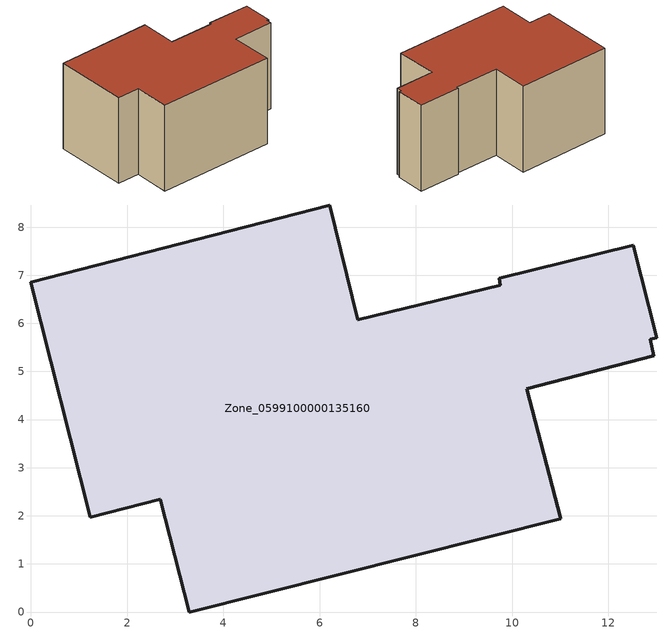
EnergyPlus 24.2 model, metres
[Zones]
Zone_0599100000135160
 floor ground (C_G): 12.95,5.32 10.31,4.64 11.01,1.94 3.29,0 2.69,2.34 1.23,1.97 0,6.85 6.21,8.46 6.79,6.07 9.76,6.79 9.73,6.94 12.52,7.62 13,5.7 12.87,5.67 z0
 wall outside (C_F): 9.76,6.79 6.79,6.07 6.21,8.46 0,6.85 1.23,1.97 2.69,2.34 3.29,0 11.01,1.94 10.31,4.64 12.95,5.32 12.87,5.67 13,5.7 12.52,7.62 9.73,6.94 9.76,6.79 z0:6
 roof outside (C_R): 12.87,5.67 13,5.7 12.52,7.62 9.73,6.94 9.76,6.79 6.79,6.07 6.21,8.46 0,6.85 1.23,1.97 2.69,2.34 3.29,0 11.01,1.94 10.31,4.64 12.95,5.32 z6
[BUILDING]
Pand.0599100000135160: North Axis=0; Terrain=City; Loads Convergence Tolerance Value=0.04; Temperature Convergence Tolerance Value=0.4; Solar Distribution=FullExterior; Maximum Number of Warmup Days=25; Minimum Number of Warmup Days=1
[Site:Location]
Rotterdam.The.Hague.AP_ZH_NLD Design_Conditions: Latitude=51.96; Longitude=4.45; Time Zone=1; Elevation=-4.5
[SITE:GROUNDTEMPERATURE:BUILDINGSURFACE]
18, 18, 18, 18, 18, 18, 18, 18, 18, 18, 18, 18
[MATERIAL] Thermal Absorptance=0.9; Solar Absorptance=0.7; Visible Absorptance=0.7
Name | Roughness | Thickness | Conductivity | Density | Specific Heat
G.TC.1965-1974 | MediumSmooth | 0.15 | 0.882353 | 540 | 1210
F.TC.1965-1974 | Rough | 0.3 | 0.697674 | 1920 | 840
R.TC.1965-1974 | MediumRough | 0.2 | 0.232558 | 1500 | 1000
[CONSTRUCTION]
C_G: G.TC.1965-1974
C_F: F.TC.1965-1974
C_R: R.TC.1965-1974
[ZONE]
Zone_0599100000135160: Type=1; Multiplier=1; Ceiling Height=Autocalculate; Volume=Autocalculate; Floor Area=autocalculate; Part of Total Floor Area=Yes
[ZONEINFILTRATION:DESIGNFLOWRATE]
Infil_Zone_0599100000135160: Zone or ZoneList or Space or SpaceList=Zone_0599100000135160; Schedule=AlwaysOn; Design Flow Rate Calculation Method=Flow/Area; Flow Rate per Floor Area=0.003; Constant Term Coefficient=1; Temperature Term Coefficient=0; Velocity Term Coefficient=0; Velocity Squared Term Coefficient=0
[HVACTEMPLATE:ZONE:IDEALLOADSAIRSYSTEM]
Zone_0599100000135160: Maximum Heating Supply Air Temperature=50; Minimum Cooling Supply Air Temperature=13; Maximum Heating Supply Air Humidity Ratio=0.0156; Minimum Cooling Supply Air Humidity Ratio=0.0077; Heating Limit=NoLimit; Cooling Limit=NoLimit; Dehumidification Control Type=ConstantSensibleHeatRatio; Cooling Sensible Heat Ratio=0.7; Dehumidification Setpoint=60; Humidification Control Type=None; Humidification Setpoint=30; Outdoor Air Method=None; Outdoor Air Flow Rate per Person=0.00944; Outdoor Air Flow Rate per Zone Floor Area=0; Outdoor Air Flow Rate per Zone=0; Demand Controlled Ventilation Type=None; Outdoor Air Economizer Type=NoEconomizer; Heat Recovery Type=None; Sensible Heat Recovery Effectiveness=0.7; Latent Heat Recovery Effectiveness=0.65
[ZONECONTROL:THERMOSTAT]
ThermostatControl_Zone_0599100000135160: Zone or ZoneList=Zone_0599100000135160; Control Type Schedule=DualSetpointControlType; Control 1=Thermostat_Zone_0599100000135160; Temperature Difference Between Cutout And Setpoint=0
[THERMOSTATSETPOINT:DUALSETPOINT]
Thermostat_Zone_0599100000135160: Heating Setpoint Temperature Schedule=HeatingSetpoint_Zone_0599100000135160; Cooling Setpoint Temperature Schedule=CoolingSetpoint_Zone_0599100000135160
[SCHEDULE:COMPACT]
HeatingSetpoint_Zone_0599100000135160: Through: 12/31, For: AllDays, Until: 24:00, 21
CoolingSetpoint_Zone_0599100000135160: Through: 12/31, For: AllDays, Until: 24:00, 24
DualSetpointControlType: Through: 12/31, For: AllDays, Until: 24:00, 4
AlwaysOn: Through: 12/31, For: AllDays, Until: 24:00, 1
